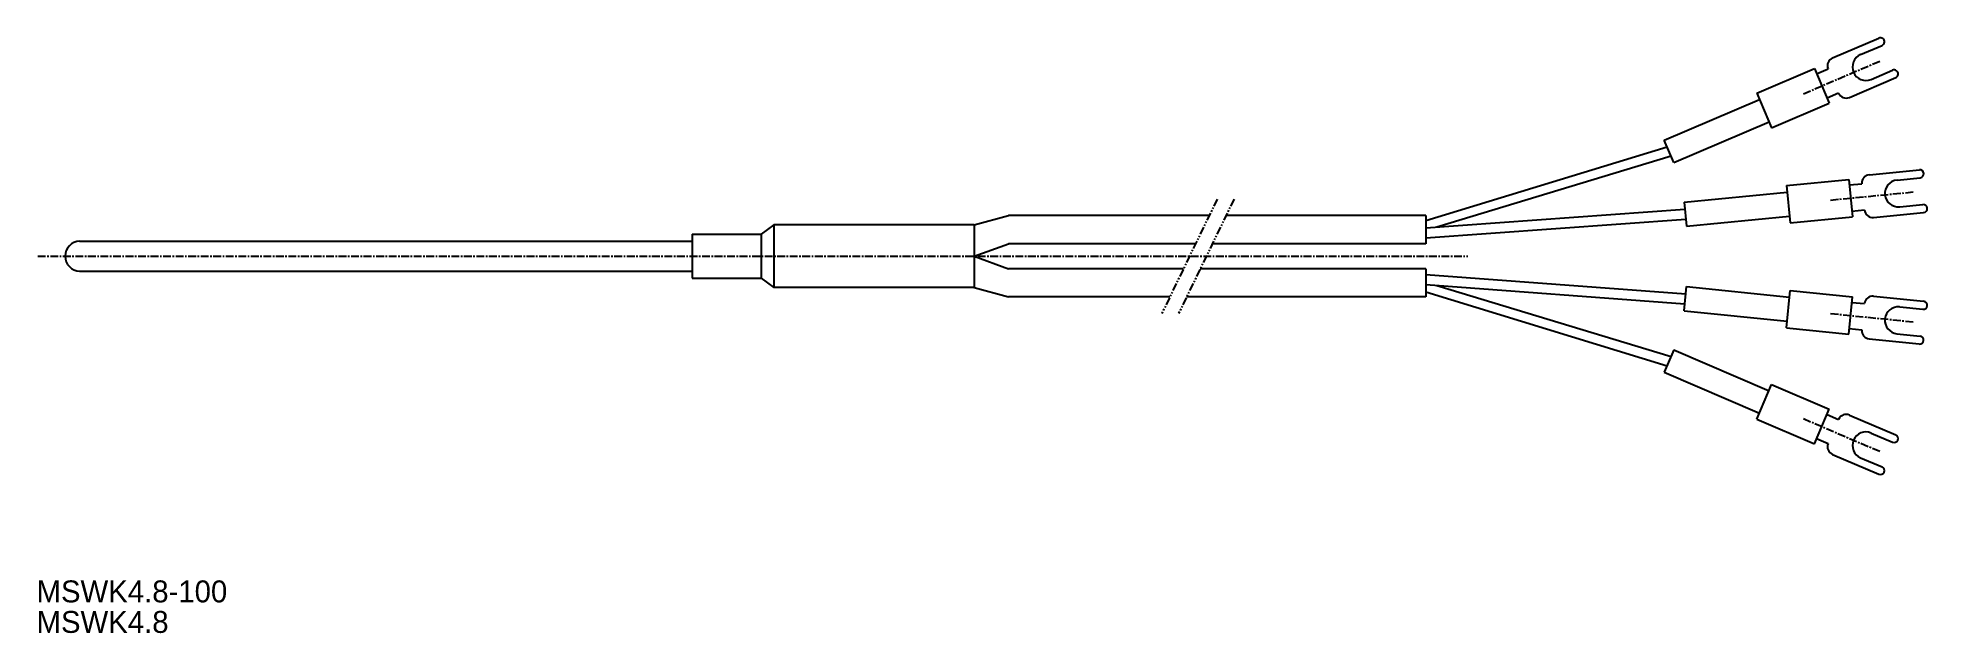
# Model space of a CAD drawing. Extents: x 97 to 398, y 195 to 290.
import ezdxf

# ---------------------------------------------------------------- set-up
doc = ezdxf.new("R2010")
doc.units = 0
doc.linetypes.add('CENTER', pattern=[2, 1.25, -0.25, 0.25, -0.25])
doc.linetypes.add('PHANTOM', pattern=[2.5, 1.25, -0.25, 0.25, -0.25, 0.25, -0.25])
doc.layers.get('0').update_dxf_attribs({"linetype": 'CONTINUOUS'})
doc.layers.add('CENTER', color=1, linetype='CENTER')

msp = doc.modelspace()

# ---------------------------------------------------------------- linework, layer by layer
at = {"color": 7, "linetype": 'CONTINUOUS'}
for p, q in [((383.33, 286.46), (390.71, 289.62)), ((387.8, 286.99), (391.22, 288.45)), ((371.25, 280.82), (380.44, 284.76)), ((380.44, 284.76), (382.8, 279.24)), ((380.79, 283.93), (382.63, 284.72)), ((389.5, 283.03), (392.91, 284.5)), ((371.25, 280.82), (373.61, 275.3)), ((382.45, 280.07), (384.28, 280.86)), ((386.03, 280.16), (393.41, 283.33)), ((356.48, 273.34), (371.66, 279.84)), ((373.61, 275.3), (382.8, 279.24)), ((358.01, 269.77), (373.19, 276.28)), ((318.43, 260.51), (356.93, 272.29)), ((358.01, 269.77), (356.48, 273.34)), ((320.16, 259.5), (357.56, 270.82)), ((389.2, 267.82), (397.19, 268.6)), ((375.97, 266.1), (385.92, 267.07)), ((375.97, 266.1), (376.55, 260.13)), ((385.92, 267.07), (386.51, 261.1)), ((386.01, 266.18), (388, 266.37)), ((393.62, 266.97), (397.31, 267.34)), ((359.63, 263.44), (376.07, 265.05)), ((359.63, 263.44), (360.01, 259.58)), ((394.04, 262.69), (397.73, 263.06)), ((214.36, 259.81), (212.36, 258.31)), ((246.35, 259.81), (214.36, 259.81)), ((214.36, 259.81), (214.36, 249.81)), ((246.35, 259.81), (251.83, 261.31)), ((246.35, 259.81), (246.35, 249.81)), ((283.85, 261.31), (251.83, 261.31)), ((318.43, 261.31), (286.53, 261.31)), ((318.43, 259.34), (359.74, 262.3)), ((318.43, 261.31), (318.43, 256.81)), ((318.43, 257.73), (359.9, 260.71)), ((360.01, 259.58), (376.45, 261.18)), ((376.55, 260.13), (386.51, 261.1)), ((386.42, 262), (388.41, 262.19)), ((389.86, 261), (397.86, 261.79)), ((103.59, 257.21), (201.35, 257.21)), ((201.35, 258.31), (201.35, 251.31)), ((201.35, 258.31), (212.36, 258.31)), ((212.36, 258.31), (212.36, 251.31)), ((246.35, 254.81), (251.83, 256.81)), ((281.68, 256.81), (251.83, 256.81)), ((318.43, 256.81), (284.36, 256.81)), ((246.35, 254.81), (251.83, 252.81)), ((103.59, 252.41), (201.35, 252.41)), ((201.35, 251.31), (212.36, 251.31)), ((212.36, 251.31), (214.36, 249.81)), ((279.74, 252.81), (251.83, 252.81)), ((318.43, 252.82), (282.43, 252.81)), ((318.43, 252.82), (318.43, 248.32)), ((318.43, 251.9), (359.9, 248.81)), ((318.43, 250.29), (359.74, 247.22)), ((246.35, 249.81), (214.36, 249.81)), ((246.35, 249.81), (251.83, 248.31)), ((277.57, 248.31), (251.83, 248.31)), ((318.43, 248.32), (280.25, 248.31)), ((318.43, 249.12), (356.93, 237.33)), ((320.17, 250.11), (357.56, 238.81)), ((359.63, 246.09), (360.02, 249.95)), ((360.02, 249.95), (376.46, 248.28)), ((375.96, 243.37), (376.56, 249.34)), ((376.56, 249.34), (386.51, 248.33)), ((385.91, 242.36), (386.51, 248.33)), ((386.42, 247.44), (388.41, 247.24)), ((389.87, 248.42), (397.86, 247.61)), ((359.63, 246.09), (376.07, 244.42)), ((394.04, 246.72), (397.73, 246.34)), ((375.96, 243.37), (385.91, 242.36)), ((386, 243.26), (387.99, 243.06)), ((389.18, 241.61), (397.17, 240.8)), ((393.6, 242.44), (397.3, 242.07)), ((358.01, 239.85), (356.48, 236.29)), ((358.01, 239.85), (373.19, 233.35)), ((356.48, 236.29), (371.66, 229.78)), ((371.25, 228.81), (373.61, 234.32)), ((373.61, 234.32), (382.8, 230.38)), ((380.44, 224.87), (382.8, 230.38)), ((382.45, 229.56), (384.28, 228.77)), ((386.03, 229.46), (393.41, 226.3)), ((371.25, 228.81), (380.44, 224.87)), ((389.5, 226.59), (392.91, 225.13)), ((380.79, 225.69), (382.63, 224.91)), ((383.33, 223.17), (390.71, 220)), ((387.8, 222.64), (391.22, 221.17))]:
    msp.add_line(p, q, dxfattribs=at)
at = {"color": 3, "linetype": 'PHANTOM'}
for p, q in [((285.13, 263.94), (276.29, 245.67)), ((287.81, 263.94), (278.97, 245.67))]:
    msp.add_line(p, q, dxfattribs=at)
at = {"color": 7, "linetype": 'CONTINUOUS'}
for centre, radius, start, end in [((390.97, 289.04), 0.638, 293.1935, 113.1935), ((383.85, 285.24), 1.33, 113.1935, 202.9783), ((388.65, 285.01), 2.15, 113.1935, 293.1935), ((393.16, 283.91), 0.638, 293.1935, 113.1935), ((385.5, 281.38), 1.33, 203.4087, 293.1935), ((397.25, 267.97), 0.638, 275.5895, 95.5895), ((389.32, 266.5), 1.33, 95.5895, 185.3743), ((393.83, 264.83), 2.15, 95.5895, 275.5895), ((397.79, 262.42), 0.638, 275.5895, 95.5895), ((389.73, 262.33), 1.33, 185.8047, 275.5895), ((103.69, 254.81), 2.4, 92.3535, 267.6465), ((389.73, 247.1), 1.33, 84.223, 174.0078), ((397.8, 246.98), 0.638, 264.223, 84.223), ((393.82, 244.58), 2.15, 84.223, 264.223), ((389.31, 242.93), 1.33, 174.4382, 264.223), ((397.23, 241.43), 0.638, 264.223, 84.223), ((385.5, 228.24), 1.33, 66.8065, 156.5913), ((388.65, 224.61), 2.15, 66.8065, 246.8065), ((393.16, 225.71), 0.638, 246.8065, 66.8065), ((383.85, 224.39), 1.33, 157.0217, 246.8065), ((390.97, 220.59), 0.638, 246.8065, 66.8065)]:
    msp.add_arc(centre, radius, start, end, dxfattribs=at)
at = {"layer": 'CENTER', "color": 1, "linetype": 'CENTER'}
for p, q in [((378.67, 280.73), (390.99, 286.01)), ((383.02, 263.78), (396.36, 265.08)), ((96.92, 254.81), (325.15, 254.81)), ((383.01, 245.67), (396.35, 244.32)), ((378.67, 228.89), (390.99, 223.61))]:
    msp.add_line(p, q, dxfattribs=at)

# ---------------------------------------------------------------- texts
at = {"color": 7, "linetype": 'CONTINUOUS'}
for s, p in [('MSWK4.8-100', (96.72, 199.56)), ('MSWK4.8', (96.72, 194.69))]:
    msp.add_text(s, height=3.5, dxfattribs=at).set_placement(p)

doc.saveas('drawing.dxf')
